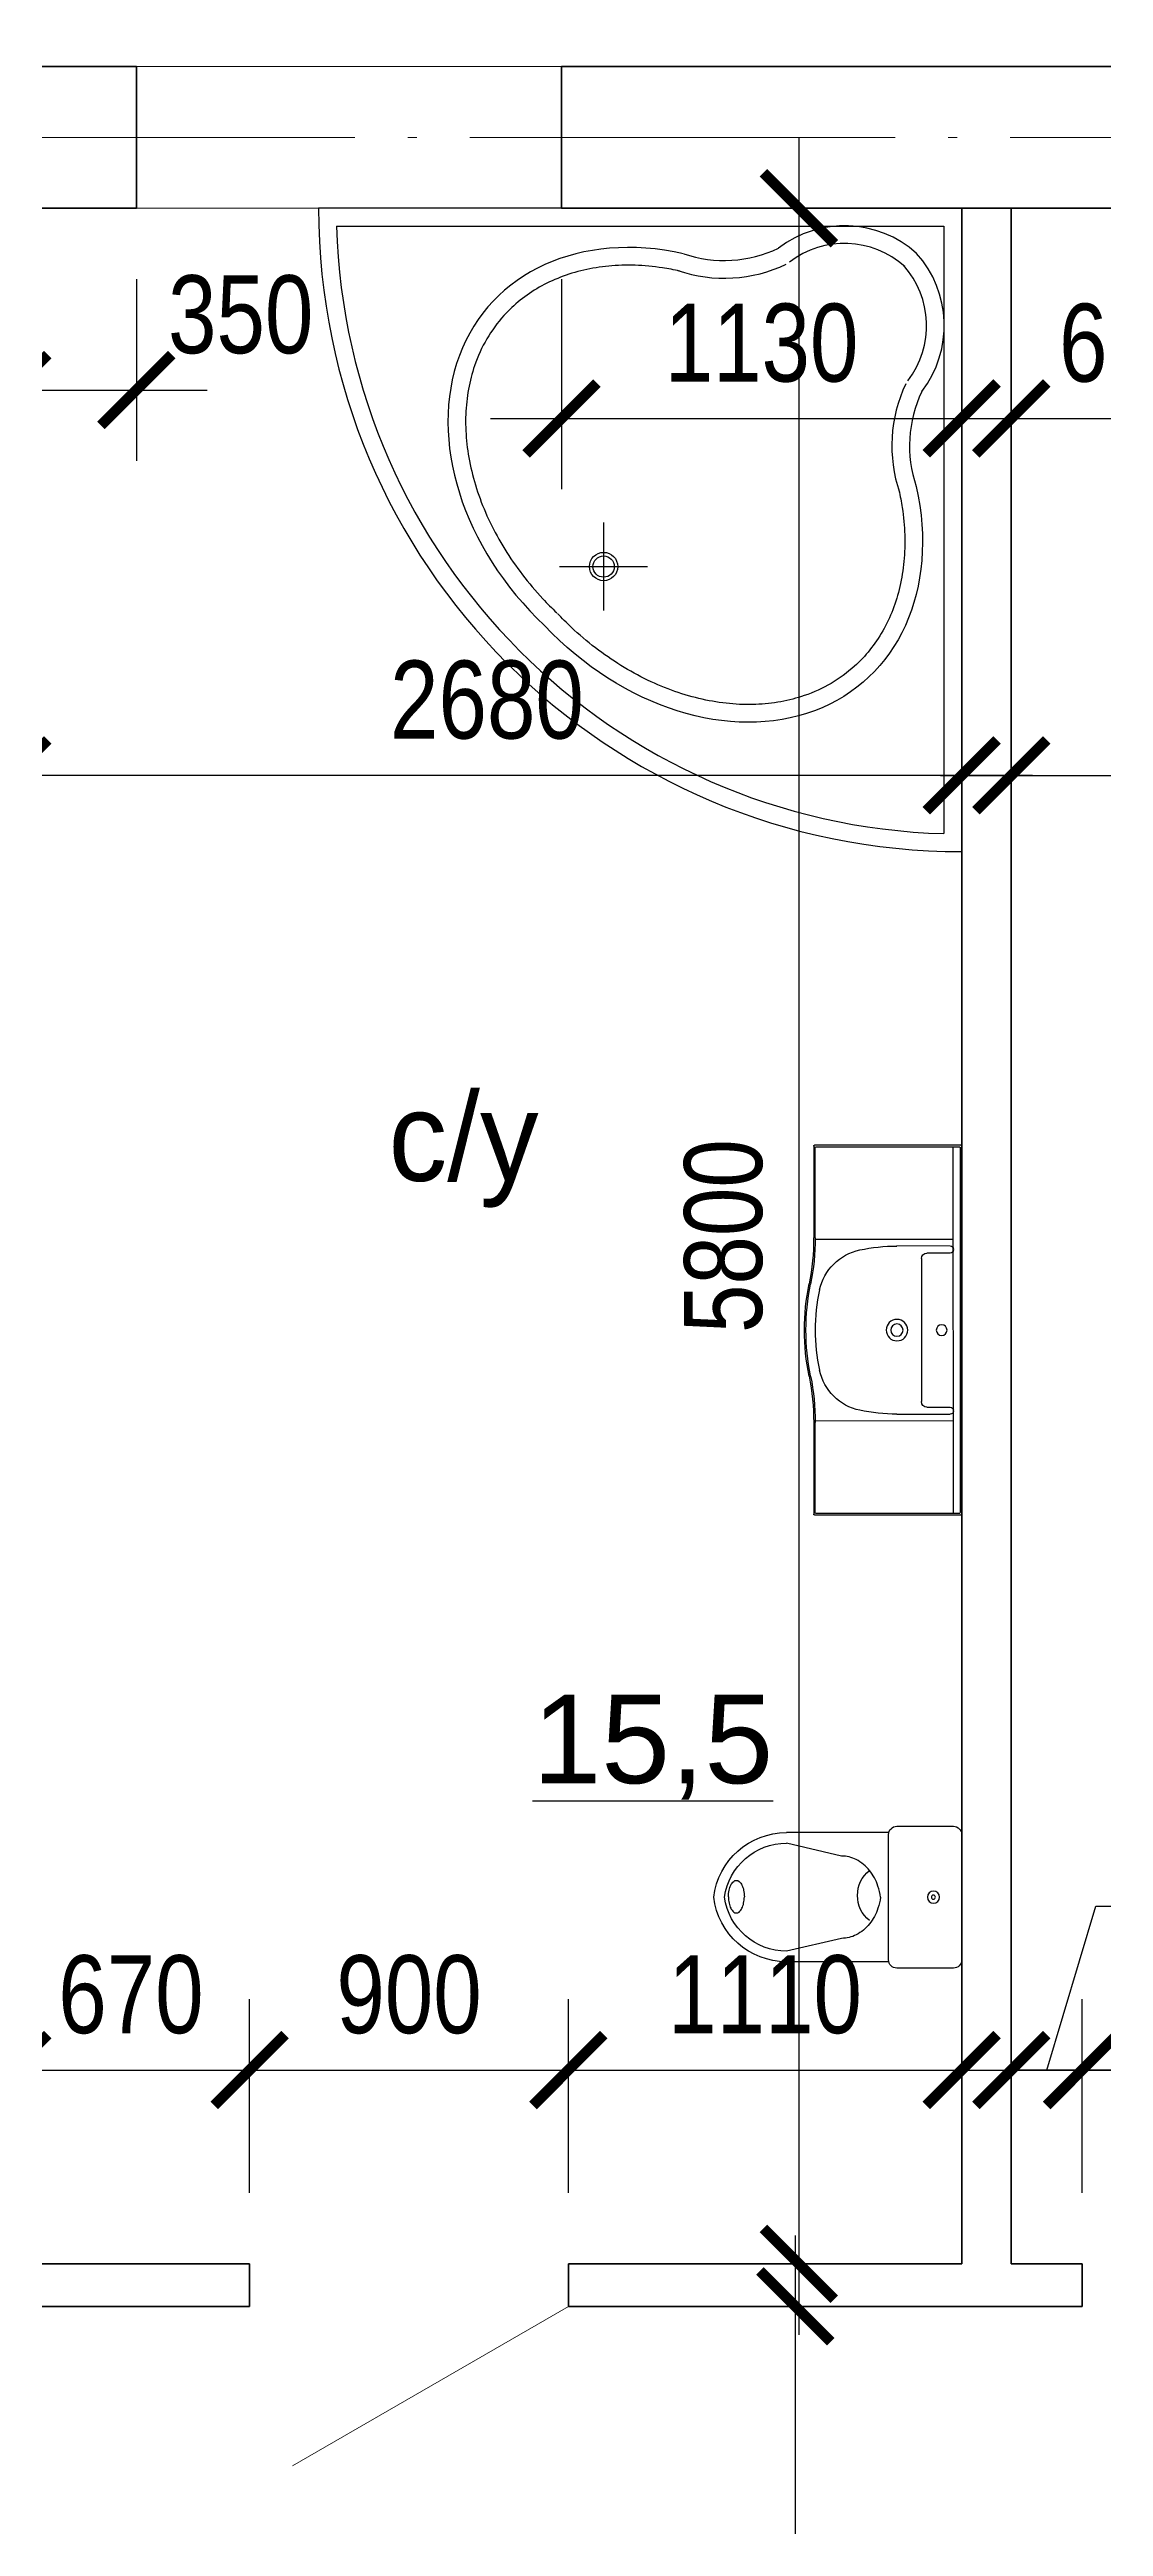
# Model space of a CAD drawing. Extents: x 4838367 to 4880367, y 1370221 to 1442915.
# Drawn here: x 4860760 to 4863736, y 1386312 to 1393301 of the extents above; entities that cross this region are included whole.
import ezdxf

# ---------------------------------------------------------------- set-up
doc = ezdxf.new("R2010")
doc.units = 0
doc.header["$MEASUREMENT"] = 0
doc.linetypes.add('ACAD_ISO04W100', pattern=[30.5, 24, -3, 0.5, -3])
doc.layers.get('0').update_dxf_attribs({"linetype": 'CONTINUOUS'})
doc.layers.get('DEFPOINTS').update_dxf_attribs({"linetype": 'CONTINUOUS'})
for name, color, linetype in [('RAZMER', 5, 'CONTINUOUS'), ('SANTEH', 30, 'CONTINUOUS'), ('АР2-0_121-03_ТЕКСТ', 121, 'CONTINUOUS'), ('ОСИ', 30, 'ACAD_ISO04W100'), ('площ', 1, 'CONTINUOUS')]:
    doc.layers.add(name, color=color, linetype=linetype)
for name, color, linetype, lineweight in [('двери', 180, 'CONTINUOUS', 18), ('наименование помещений', 151, 'CONTINUOUS', 9), ('окна', 120, 'CONTINUOUS', 15), ('перегородки', 43, 'CONTINUOUS', 40), ('размеры внутрен', 133, 'CONTINUOUS', 25), ('стены', 7, 'CONTINUOUS', 60), ('текст13', 131, 'CONTINUOUS', 13)]:
    doc.layers.add(name, color=color, linetype=linetype, lineweight=lineweight)
doc.styles.add('AR-125', font='arial.ttf', dxfattribs={"height": 125})
doc.styles.add('AR220M100', font='arial.ttf', dxfattribs={"width": 0.8, "height": 220})
doc.styles.add('N200', font='times.ttf', dxfattribs={"height": 200})
doc.dimstyles.new('100', dxfattribs={"dimtxt": 1, "dimasz": 200, "dimexe": 200, "dimexo": 200, "dimgap": 100, "dimtad": 1, "dimdec": 0, "dimrnd": 1, "dimzin": 13, "dimdsep": 46, "dimtxsty": 'AR220M100', "dimblk1": 'ARCHTICK', "dimblk2": 'ARCHTICK', "dimsah": 1, "dimcen": 100, "dimdle": 200, "dimclrd": 256, "dimclre": 256, "dimclrt": 256, "dimadec": 0, "dimazin": 0, "dimtfac": 1, "dimtdec": 0, "dimtofl": 0, "dimtmove": 1, "dimatfit": 3, "dimldrblk": 'ARCHTICK', "dimfxl": 200, "dimtolj": 1, "dimtzin": 13, "dimlwd": -1, "dimlwe": -1, "dimarcsym": 0})

# ---------------------------------------------------------------- blocks, each defined once
blk = doc.blocks.new('_ARCHTICK')
at = {"color": 0, "linetype": 'ByBlock', "const_width": 0.15}
blk.add_lwpolyline([(-0.5, -0.5), (0.5, 0.5)], dxfattribs=at)
blk = doc.blocks.new('*D97')
at = {"layer": 'DEFPOINTS', "color": 0, "transparency": 16777216}
for p in [(4861005.4, 1393987.1), (4861005.4, 1393252.9), (4862205.4, 1393252.9)]:
    blk.add_point(p, dxfattribs=at)
at = {"layer": 'текст13', "transparency": 16777216}
for p, q in [((4861005.4, 1393452.9), (4861005.4, 1394187.1)), ((4862205.4, 1393452.9), (4862205.4, 1394187.1)), ((4862405.4, 1393987.1), (4860805.4, 1393987.1))]:
    blk.add_line(p, q, dxfattribs=at)
at = {"layer": 'текст13', "transparency": 16777216, "xscale": 200, "yscale": 200, "zscale": 200, "rotation": 180}
blk.add_blockref('_ARCHTICK', (4861005.4, 1393987.1), dxfattribs=at)
at = {"layer": 'текст13', "transparency": 16777216, "xscale": 200, "yscale": 200, "zscale": 200}
blk.add_blockref('_ARCHTICK', (4862205.4, 1393987.1), dxfattribs=at)
at = {"layer": 'текст13', "transparency": 16777216, "insert": (4861605.4, 1394199.5), "char_height": 220, "attachment_point": 5, "style": 'AR220M100'}
blk.add_mtext('\\A1;1200', dxfattribs=at)
blk = doc.blocks.new('*D102')
at = {"layer": 'DEFPOINTS', "color": 0, "transparency": 16777216}
for p in [(4863475.2, 1391252.9), (4866395.2, 1391252.9), (4866395.2, 1391053.2)]:
    blk.add_point(p, dxfattribs=at)
at = {"layer": 'АР2-0_121-03_ТЕКСТ', "transparency": 16777216}
for p, q in [((4863475.2, 1391452.9), (4863475.2, 1391452.9)), ((4866395.2, 1391253.2), (4866395.2, 1391452.9)), ((4863275.2, 1391252.9), (4866595.2, 1391252.9))]:
    blk.add_line(p, q, dxfattribs=at)
at = {"layer": 'АР2-0_121-03_ТЕКСТ', "transparency": 16777216, "xscale": 200, "yscale": 200, "zscale": 200, "rotation": 180}
blk.add_blockref('_ARCHTICK', (4863475.2, 1391252.9), dxfattribs=at)
at = {"layer": 'АР2-0_121-03_ТЕКСТ', "transparency": 16777216, "xscale": 200, "yscale": 200, "zscale": 200}
blk.add_blockref('_ARCHTICK', (4866395.2, 1391252.9), dxfattribs=at)
at = {"layer": 'АР2-0_121-03_ТЕКСТ', "transparency": 16777216, "insert": (4864935.2, 1391465.2), "char_height": 220, "attachment_point": 5, "style": 'AR220M100'}
blk.add_mtext('\\A1;2920', dxfattribs=at)
blk = doc.blocks.new('*D112')
at = {"layer": 'DEFPOINTS', "color": 0, "transparency": 16777216}
for p in [(4860655.2, 1391252.9), (4860655.2, 1391252.9), (4863335.2, 1391252.9)]:
    blk.add_point(p, dxfattribs=at)
at = {"layer": 'АР2-0_121-03_ТЕКСТ', "transparency": 16777216}
for p, q in [((4863335.2, 1391452.9), (4863335.2, 1391452.9)), ((4863535.2, 1391252.9), (4860455.2, 1391252.9)), ((4860655.2, 1391052.9), (4860655.2, 1391052.9))]:
    blk.add_line(p, q, dxfattribs=at)
at = {"layer": 'АР2-0_121-03_ТЕКСТ', "transparency": 16777216, "xscale": 200, "yscale": 200, "zscale": 200, "rotation": 180}
blk.add_blockref('_ARCHTICK', (4860655.2, 1391252.9), dxfattribs=at)
at = {"layer": 'АР2-0_121-03_ТЕКСТ', "transparency": 16777216, "xscale": 200, "yscale": 200, "zscale": 200}
blk.add_blockref('_ARCHTICK', (4863335.2, 1391252.9), dxfattribs=at)
at = {"layer": 'АР2-0_121-03_ТЕКСТ', "transparency": 16777216, "insert": (4861995.2, 1391465.2), "char_height": 220, "attachment_point": 5, "style": 'AR220M100'}
blk.add_mtext('\\A1;2680', dxfattribs=at)
blk = doc.blocks.new('*D113')
at = {"layer": 'DEFPOINTS', "color": 0, "transparency": 16777216}
for p in [(4861325.2, 1387599.8), (4860655.2, 1387052.9), (4861325.2, 1387052.9)]:
    blk.add_point(p, dxfattribs=at)
at = {"layer": 'АР2-0_121-03_ТЕКСТ', "transparency": 16777216}
for p, q in [((4860655.2, 1387252.9), (4860655.2, 1387799.8)), ((4861325.2, 1387252.9), (4861325.2, 1387799.8)), ((4860455.2, 1387599.8), (4861525.2, 1387599.8))]:
    blk.add_line(p, q, dxfattribs=at)
at = {"layer": 'АР2-0_121-03_ТЕКСТ', "transparency": 16777216, "xscale": 200, "yscale": 200, "zscale": 200, "rotation": 180}
blk.add_blockref('_ARCHTICK', (4860655.2, 1387599.8), dxfattribs=at)
at = {"layer": 'АР2-0_121-03_ТЕКСТ', "transparency": 16777216, "xscale": 200, "yscale": 200, "zscale": 200}
blk.add_blockref('_ARCHTICK', (4861325.2, 1387599.8), dxfattribs=at)
at = {"layer": 'АР2-0_121-03_ТЕКСТ', "transparency": 16777216, "insert": (4860990.2, 1387812.2), "char_height": 220, "attachment_point": 5, "style": 'AR220M100'}
blk.add_mtext('\\A1;670', dxfattribs=at)
blk = doc.blocks.new('*D114')
at = {"layer": 'DEFPOINTS', "color": 0, "transparency": 16777216}
for p in [(4862225.2, 1387599.8), (4861325.2, 1387052.9), (4862225.2, 1387052.9)]:
    blk.add_point(p, dxfattribs=at)
at = {"layer": 'АР2-0_121-03_ТЕКСТ', "transparency": 16777216}
for p, q in [((4861325.2, 1387252.9), (4861325.2, 1387799.8)), ((4862225.2, 1387252.9), (4862225.2, 1387799.8)), ((4861125.2, 1387599.8), (4862425.2, 1387599.8))]:
    blk.add_line(p, q, dxfattribs=at)
at = {"layer": 'АР2-0_121-03_ТЕКСТ', "transparency": 16777216, "xscale": 200, "yscale": 200, "zscale": 200, "rotation": 180}
blk.add_blockref('_ARCHTICK', (4861325.2, 1387599.8), dxfattribs=at)
at = {"layer": 'АР2-0_121-03_ТЕКСТ', "transparency": 16777216, "xscale": 200, "yscale": 200, "zscale": 200}
blk.add_blockref('_ARCHTICK', (4862225.2, 1387599.8), dxfattribs=at)
at = {"layer": 'АР2-0_121-03_ТЕКСТ', "transparency": 16777216, "insert": (4861775.2, 1387812.2), "char_height": 220, "attachment_point": 5, "style": 'AR220M100'}
blk.add_mtext('\\A1;900', dxfattribs=at)
blk = doc.blocks.new('*D115')
at = {"layer": 'DEFPOINTS', "color": 0, "transparency": 16777216}
for p in [(4863675.2, 1387599.8), (4863675.2, 1387052.9), (4864575.2, 1387052.9)]:
    blk.add_point(p, dxfattribs=at)
at = {"layer": 'АР2-0_121-03_ТЕКСТ', "transparency": 16777216}
for p, q in [((4863675.2, 1387252.9), (4863675.2, 1387799.8)), ((4864575.2, 1387252.9), (4864575.2, 1387799.8)), ((4864775.2, 1387599.8), (4863475.2, 1387599.8))]:
    blk.add_line(p, q, dxfattribs=at)
at = {"layer": 'АР2-0_121-03_ТЕКСТ', "transparency": 16777216, "xscale": 200, "yscale": 200, "zscale": 200, "rotation": 180}
blk.add_blockref('_ARCHTICK', (4863675.2, 1387599.8), dxfattribs=at)
at = {"layer": 'АР2-0_121-03_ТЕКСТ', "transparency": 16777216, "xscale": 200, "yscale": 200, "zscale": 200}
blk.add_blockref('_ARCHTICK', (4864575.2, 1387599.8), dxfattribs=at)
at = {"layer": 'АР2-0_121-03_ТЕКСТ', "transparency": 16777216, "insert": (4864125.2, 1387812.2), "char_height": 220, "attachment_point": 5, "style": 'AR220M100'}
blk.add_mtext('\\A1;900', dxfattribs=at)
blk = doc.blocks.new('*D133')
at = {"layer": 'DEFPOINTS', "color": 0, "transparency": 16777216}
for p in [(4863415.2, 1392852.9), (4862875.6, 1387052.9), (4863415.2, 1387052.9)]:
    blk.add_point(p, dxfattribs=at)
at = {"layer": 'размеры внутрен', "transparency": 16777216}
for p, q in [((4862875.6, 1393052.9), (4862875.6, 1386852.9)), ((4863215.2, 1392852.9), (4862675.6, 1392852.9)), ((4863215.2, 1387052.9), (4862675.6, 1387052.9))]:
    blk.add_line(p, q, dxfattribs=at)
at = {"layer": 'размеры внутрен', "transparency": 16777216, "xscale": 200, "yscale": 200, "zscale": 200}
for p, rotation in [((4862875.6, 1392852.9), 90), ((4862875.6, 1387052.9), 270)]:
    blk.add_blockref('_ARCHTICK', p, dxfattribs=dict(at, rotation=rotation))
at = {"layer": 'размеры внутрен', "transparency": 16777216, "insert": (4862663.3, 1389952.9), "char_height": 220, "attachment_point": 5, "rotation": 90, "style": 'AR220M100'}
blk.add_mtext('\\A1;5800', dxfattribs=at)
blk = doc.blocks.new('*D134')
at = {"layer": 'DEFPOINTS', "color": 0, "transparency": 16777216}
for p in [(4862875.6, 1386932.9), (4862865.6, 1384272.9), (4862885.5, 1384272.9)]:
    blk.add_point(p, dxfattribs=at)
at = {"layer": 'размеры внутрен', "transparency": 16777216}
for p, q in [((4862865.6, 1387132.9), (4862865.6, 1384072.9)), ((4862675.6, 1386932.9), (4862665.6, 1386932.9)), ((4862685.5, 1384272.9), (4862665.6, 1384272.9))]:
    blk.add_line(p, q, dxfattribs=at)
at = {"layer": 'размеры внутрен', "transparency": 16777216, "xscale": 200, "yscale": 200, "zscale": 200}
for p, rotation in [((4862865.6, 1386932.9), 90), ((4862865.6, 1384272.9), 270)]:
    blk.add_blockref('_ARCHTICK', p, dxfattribs=dict(at, rotation=rotation))
at = {"layer": 'размеры внутрен', "transparency": 16777216, "insert": (4862653.3, 1385602.9), "char_height": 220, "attachment_point": 5, "rotation": 90, "style": 'AR220M100'}
blk.add_mtext('\\A1;2660', dxfattribs=at)
blk = doc.blocks.new('s11')
at = {"layer": 'SANTEH'}
for p, q in [((0, 1815.2), (0, 0)), ((50, 50), (50, 1764.5)), ((1010.8, 886.6), (1010.8, 1135)), ((1135, 1010.8), (886.6, 1010.8)), ((0, 0), (1815.2, 0)), ((1764.5, 50), (50, 50))]:
    blk.add_line(p, q, dxfattribs=at)
for radius in [40, 30]:
    blk.add_circle((1010.8, 1010.8), radius, dxfattribs=at)
for centre, radius, start, end in [((0, 0), 1815.2, 0, 90), ((0, 0), 1765.2, 1.62313, 88.37687), ((-208.2, 670.1), 355.4, 334.44805, 18.81974), ((-208.2, 670.1), 405.4, 334.44805, 18.81974), ((354.2, 330.8), 305, 142.41093, 221.89009), ((354.2, 330.8), 255, 142.41093, 221.89009), ((330.8, 354.2), 255, 228.10991, 307.58907), ((670.1, -208.2), 405.4, 71.18026, 115.55195), ((670.1, -208.2), 355.4, 71.18026, 115.55195), ((330.8, 354.2), 305, 228.10991, 307.58907)]:
    blk.add_arc(centre, radius, start, end, dxfattribs=at)
at = {"layer": 'SANTEH', "extrusion": (0, 0, -1)}
blk.add_ellipse((768.5, 768.4), major_axis=(-492.7, 566.7), ratio=0.769533, start_param=5.326091, end_param=7.800172, dxfattribs=at)
at = {"layer": 'SANTEH'}
blk.add_ellipse((768.4, 768.5), major_axis=(566.7, -492.7), ratio=0.769533, start_param=5.326091, end_param=7.800172, dxfattribs=at)
for points in [[(177, 795.7), (173.4, 812), (170.4, 828.3), (164, 870.5), (161.6, 896.4), (160, 947.1), (160.8, 972), (165.3, 1020.5), (169.1, 1044.1), (179.6, 1089.7), (186.4, 1111.6), (202.6, 1153.6), (212.1, 1173.6), (233.7, 1211.5), (245.9, 1229.3), (272.5, 1262.6), (287.1, 1278), (322.9, 1310.4), (344.9, 1326.6), (392.2, 1354.3), (417.6, 1365.9), (465.6, 1382.4), (487.8, 1388.1), (533.6, 1396.4), (557.3, 1399), (605.7, 1400.8), (630.5, 1400), (680.9, 1395.2), (706.4, 1391.1), (757.8, 1379.6), (783.7, 1372.1), (835.3, 1354), (861, 1343.4), (911.9, 1318.9), (937.1, 1305.1), (986.3, 1274.7), (1010.5, 1258), (1057.3, 1222.1), (1080, 1202.8), (1115.3, 1169.7), (1128.4, 1156.6), (1141.1, 1143.1)], [(795.7, 177), (812, 173.4), (828.3, 170.4), (870.5, 164), (896.4, 161.6), (947.1, 160), (972, 160.8), (1020.5, 165.3), (1044.1, 169.1), (1089.7, 179.6), (1111.6, 186.4), (1153.6, 202.6), (1173.6, 212.1), (1211.5, 233.7), (1229.3, 245.9), (1262.6, 272.5), (1278, 287.1), (1310.4, 322.9), (1326.6, 344.9), (1354.3, 392.2), (1365.9, 417.6), (1382.4, 465.6), (1388.1, 487.8), (1396.4, 533.6), (1399, 557.3), (1400.8, 605.7), (1400, 630.5), (1395.2, 680.9), (1391.1, 706.4), (1379.6, 757.8), (1372.1, 783.7), (1354, 835.3), (1343.4, 861), (1318.9, 911.9), (1305.1, 937.1), (1274.7, 986.3), (1258, 1010.5), (1222.1, 1057.3), (1202.8, 1080), (1169.7, 1115.3), (1156.6, 1128.4), (1143.1, 1141.1)]]:
    blk.add_open_spline(points, degree=3, knots=[5.326091, 5.326091, 5.326091, 5.326091, 5.402849, 5.402849, 5.52643, 5.52643, 5.65001, 5.65001, 5.773591, 5.773591, 5.897171, 5.897171, 6.020751, 6.020751, 6.144332, 6.144332, 6.267912, 6.267912, 6.426853, 6.426853, 6.585794, 6.585794, 6.712039, 6.712039, 6.838284, 6.838284, 6.964528, 6.964528, 7.090773, 7.090773, 7.217017, 7.217017, 7.343262, 7.343262, 7.469506, 7.469506, 7.595751, 7.595751, 7.721996, 7.721996, 7.800172, 7.800172, 7.800172, 7.800172], dxfattribs=at)
blk = doc.blocks.new('s_02')
at = {"layer": 'SANTEH'}
for p, q in [((0, 0), (-519.4, -1.7)), ((0, 0), (-519.4, -1.7)), ((-520.5, -2.8), (-519.8, -209.5)), ((-520.5, -2.8), (-519.8, -209.5)), ((-517.6, -207.3), (-518.3, -5)), ((-1, -11.7), (-518.3, -13.5)), ((-517.2, -3.9), (-2.2, -2.2)), ((-387.2, -207.9), (-387.9, -13)), ((-378.3, -17.4), (-378.1, -92.6)), ((-368.3, -17.3), (-368.2, -50.3)), ((-150.9, -49.6), (-151, -16.6)), ((-140.7, -91.8), (-141, -16.6)), ((-131.4, -12.2), (-130.8, -207.1)), ((-1.1, -3.3), (-0.4, -205.6)), ((1.8, -207.7), (1.1, -1.1)), ((1.8, -207.7), (1.1, -1.1)), ((-360.4, -58.1), (-158.7, -57.4)), ((-389.4, -207.9), (-516.6, -208.4)), ((-1.5, -206.6), (-128.6, -207.1)), ((-128.6, -209.2), (0.7, -208.8)), ((-128.6, -209.2), (0.7, -208.8)), ((-518.7, -210.5), (-389.4, -210.1)), ((-518.7, -210.5), (-389.4, -210.1))]:
    blk.add_line(p, q, dxfattribs=at)
at = {"layer": 'SANTEH', "extrusion": (0, 0, -1)}
for centre, major_axis, ratio, start_param, end_param in [((0, -1.1), (-0.38, 1.02), 0.991976, 0.357514, 1.923061), ((0, -1.1), (-0.38, 1.02), 0.991976, 0.357514, 1.923061), ((-519.4, -2.8), (0, -1.09), 0.99914, 1.570796, 3.141593), ((-519.4, -2.8), (0, -1.09), 0.99914, 1.570796, 3.141593), ((-517.2, -5), (0, -1.09), 0.99914, 1.570796, 3.141593), ((-374, -17.3), (0.01, -4.35), 0.99914, 1.570796, 3.141593), ((-372.7, -17.3), (0.01, -4.35), 0.99914, 3.141593, 4.712389), ((-259.6, -29.1), (0.03, -7.61), 0.99914, 1.570796326742688, 7.853981633922275), ((-146.6, -16.6), (0.01, -4.35), 0.99914, 1.570796, 3.141593), ((-145.3, -16.6), (0.01, -4.35), 0.99914, 3.141593, 4.712389), ((-2.2, -3.3), (0, -1.09), 0.99914, 3.141593, 4.712389), ((-360.4, -50.3), (0.03, -7.83), 0.99914, 0, 1.570796), ((-158.7, -49.6), (0.03, -7.83), 0.99914, -1.570796, 0), ((-128, -91.8), (0.8, -250.2), 0.99914, 1.359365, 1.570796), ((-259.4, -92.2), (0.1, -15.2), 0.99914, 1.570796326791235, 7.853981633970821), ((-259.4, -92.2), (0.03, -8.7), 0.99914, 1.570796326873691, 7.853981634053277), ((-390.8, -92.7), (0.8, -250.2), 0.99914, -1.570796, -1.359365), ((-300.4, -129.4), (0.2, -73.7), 0.99914, 0.211723, 1.359365), ((-218.1, -129.1), (0.2, -73.7), 0.99914, -1.359365, -0.211723), ((-518.7, -209.5), (0, -1.09), 0.99914, 0, 1.570796), ((-518.7, -209.5), (0, -1.09), 0.99914, 0, 1.570796), ((-516.6, -207.3), (0, -1.09), 0.99914, 0, 1.570796), ((-388.3, -539.7), (1.1, -331.7), 0.99914, 3.141593, 3.34093), ((-259.9, 62.3), (0.9, -269.6), 0.99914, -0.211723, 0.211723), ((-127.5, -538.8), (1.1, -331.7), 0.99914, 2.942255, 3.141593), ((-127.5, -538.8), (1.1, -329.5), 0.99914, 2.942255, 3.141593), ((-127.5, -538.8), (1.1, -329.5), 0.99914, 2.942255, 3.141593), ((-1.5, -205.6), (0, -1.09), 0.99914, 4.712389, 6.283185), ((0.7, -207.7), (0, -1.09), 0.99914, 4.712389, 6.283185), ((0.7, -207.7), (0, -1.09), 0.99914, 4.712389, 6.283185), ((-388.3, -539.7), (1.1, -329.5), 0.99914, 3.141593, 3.34093), ((-388.3, -539.7), (1.1, -329.5), 0.99914, 3.141593, 3.34093), ((-260.1, 106.8), (1.1, -329.5), 0.99914, -0.199337, 0.199337), ((-260.1, 106.8), (1.1, -329.5), 0.99914, -0.199337, 0.199337), ((-260.1, 106.8), (1.1, -327.4), 0.99914, -0.199337, 0.199337)]:
    blk.add_ellipse(centre, major_axis=major_axis, ratio=ratio, start_param=start_param, end_param=end_param, dxfattribs=at)
blk = doc.blocks.new('A$C051A4A38')
at = {"layer": 'SANTEH'}
for p, q in [((17.8, 493.5), (17.8, 205.3)), ((382.2, 493.5), (382.2, 205.3)), ((83.8, 360.6), (47.8, 205.3)), ((316.2, 360.6), (352.2, 205.3))]:
    blk.add_line(p, q, dxfattribs=at)
blk.add_lwpolyline([(377, 699.7), (23, 699.7, 0.414214), (0, 676.7), (0, 516.5, 0.414214), (23, 493.5), (377, 493.5, 0.414214), (400, 516.5), (400, 676.7, 0.414214)], format="xyb", close=True, dxfattribs=at)
for points in [[(200, 470.6, 0.046371), (168.6, 463.3, 0.088923), (124.7, 439.5, 0.104957), (93.9, 401.9, 0.120011), (83.8, 360.6, 0.120011)], [(200, 470.6, -0.046371), (231.4, 463.3, -0.088923), (275.3, 439.5, -0.104957), (306.1, 401.9, -0.120011), (316.2, 360.6, -0.120011)], [(201.4, 41.2, -0.049911), (182.8, 43.1, -0.063732), (168.9, 47.8, -0.103622), (158.2, 56.1, -0.177768), (155.4, 63.7, -0.177768), (158.2, 71.3, -0.103622), (168.9, 79.6, -0.063732), (182.8, 84.3, -0.049911), (201.4, 86.2, -0.049911)], [(201.4, 41.2, 0.049911), (220, 43.1, 0.063732), (233.9, 47.8, 0.103622), (244.6, 56.1, 0.177768), (247.4, 63.7, 0.177768), (244.6, 71.3, 0.103622), (233.9, 79.6, 0.063732), (220, 84.3, 0.049911), (201.4, 86.2, 0.049911)]]:
    blk.add_lwpolyline(points, format="xyb", dxfattribs=at)
for radius in [17.2, 5.75]:
    blk.add_circle((200, 620), radius, dxfattribs=at)
for centre, radius, start, end in [((203.5, 493.5), 87.7, 218.01019, 270.90409), ((206.2, 493.5), 87.7, 269.09591, 321.98981), ((224.6, 205.3), 206.8, 180, 263.16375), ((224.6, 205.3), 176.8, 180, 261.99664), ((175.4, 205.3), 176.8, 278.00336, 0), ((175.4, 205.3), 206.8, 276.83625, 0)]:
    blk.add_arc(centre, radius, start, end, dxfattribs=at)
blk = doc.blocks.new('*D184')
at = {"layer": 'DEFPOINTS', "color": 0, "transparency": 16777216}
for p in [(4860655.2, 1392852.9), (4861005.4, 1392852.9), (4861005.4, 1392340)]:
    blk.add_point(p, dxfattribs=at)
at = {"layer": 'АР2-0_121-03_ТЕКСТ', "transparency": 16777216}
for p, q in [((4860655.2, 1392652.9), (4860655.2, 1392140)), ((4861005.4, 1392652.9), (4861005.4, 1392140)), ((4860455.2, 1392340), (4861205.4, 1392340))]:
    blk.add_line(p, q, dxfattribs=at)
at = {"layer": 'АР2-0_121-03_ТЕКСТ', "transparency": 16777216, "xscale": 200, "yscale": 200, "zscale": 200, "rotation": 180}
blk.add_blockref('_ARCHTICK', (4860655.2, 1392340), dxfattribs=at)
at = {"layer": 'АР2-0_121-03_ТЕКСТ', "transparency": 16777216, "xscale": 200, "yscale": 200, "zscale": 200}
blk.add_blockref('_ARCHTICK', (4861005.4, 1392340), dxfattribs=at)
at = {"layer": 'АР2-0_121-03_ТЕКСТ', "transparency": 16777216, "insert": (4861300, 1392552.4), "char_height": 220, "attachment_point": 5, "style": 'AR220M100'}
blk.add_mtext('\\A1;350', dxfattribs=at)
blk = doc.blocks.new('*D185')
at = {"layer": 'DEFPOINTS', "color": 0, "transparency": 16777216}
for p in [(4862205.4, 1392852.9), (4863335.2, 1392852.9), (4863335.2, 1392260)]:
    blk.add_point(p, dxfattribs=at)
at = {"layer": 'АР2-0_121-03_ТЕКСТ', "transparency": 16777216}
for p, q in [((4862205.4, 1392652.9), (4862205.4, 1392060)), ((4863335.2, 1392652.9), (4863335.2, 1392060)), ((4862005.4, 1392260), (4863535.2, 1392260))]:
    blk.add_line(p, q, dxfattribs=at)
at = {"layer": 'АР2-0_121-03_ТЕКСТ', "transparency": 16777216, "xscale": 200, "yscale": 200, "zscale": 200, "rotation": 180}
blk.add_blockref('_ARCHTICK', (4862205.4, 1392260), dxfattribs=at)
at = {"layer": 'АР2-0_121-03_ТЕКСТ', "transparency": 16777216, "xscale": 200, "yscale": 200, "zscale": 200}
blk.add_blockref('_ARCHTICK', (4863335.2, 1392260), dxfattribs=at)
at = {"layer": 'АР2-0_121-03_ТЕКСТ', "transparency": 16777216, "insert": (4862770.3, 1392472.4), "char_height": 220, "attachment_point": 5, "style": 'AR220M100'}
blk.add_mtext('\\A1;1130', dxfattribs=at)
blk = doc.blocks.new('*D187')
at = {"layer": 'DEFPOINTS', "color": 0, "transparency": 16777216}
for p in [(4863335.2, 1387599.8), (4862225.2, 1387052.9), (4863335.2, 1387052.9)]:
    blk.add_point(p, dxfattribs=at)
at = {"layer": 'АР2-0_121-03_ТЕКСТ', "transparency": 16777216}
for p, q in [((4862225.2, 1387252.9), (4862225.2, 1387799.8)), ((4863335.2, 1387252.9), (4863335.2, 1387799.8)), ((4862025.2, 1387599.8), (4863535.2, 1387599.8))]:
    blk.add_line(p, q, dxfattribs=at)
at = {"layer": 'АР2-0_121-03_ТЕКСТ', "transparency": 16777216, "xscale": 200, "yscale": 200, "zscale": 200, "rotation": 180}
blk.add_blockref('_ARCHTICK', (4862225.2, 1387599.8), dxfattribs=at)
at = {"layer": 'АР2-0_121-03_ТЕКСТ', "transparency": 16777216, "xscale": 200, "yscale": 200, "zscale": 200}
blk.add_blockref('_ARCHTICK', (4863335.2, 1387599.8), dxfattribs=at)
at = {"layer": 'АР2-0_121-03_ТЕКСТ', "transparency": 16777216, "insert": (4862780.2, 1387812.2), "char_height": 220, "attachment_point": 5, "style": 'AR220M100'}
blk.add_mtext('\\A1;1110', dxfattribs=at)
blk = doc.blocks.new('*D188')
at = {"layer": 'DEFPOINTS', "color": 0, "transparency": 16777216}
for p in [(4863675.2, 1387599.8), (4863475.2, 1387052.9), (4863675.2, 1387052.9)]:
    blk.add_point(p, dxfattribs=at)
at = {"layer": 'АР2-0_121-03_ТЕКСТ', "transparency": 16777216}
for p, q in [((4863575.2, 1387599.8), (4863713.9, 1388062.2)), ((4863713.9, 1388062.2), (4864305.2, 1388062.2)), ((4863475.2, 1387252.9), (4863475.2, 1387799.8)), ((4863675.2, 1387252.9), (4863675.2, 1387799.8)), ((4863275.2, 1387599.8), (4863875.2, 1387599.8))]:
    blk.add_line(p, q, dxfattribs=at)
at = {"layer": 'АР2-0_121-03_ТЕКСТ', "transparency": 16777216, "xscale": 200, "yscale": 200, "zscale": 200, "rotation": 180}
blk.add_blockref('_ARCHTICK', (4863475.2, 1387599.8), dxfattribs=at)
at = {"layer": 'АР2-0_121-03_ТЕКСТ', "transparency": 16777216, "xscale": 200, "yscale": 200, "zscale": 200}
blk.add_blockref('_ARCHTICK', (4863675.2, 1387599.8), dxfattribs=at)
at = {"layer": 'АР2-0_121-03_ТЕКСТ', "transparency": 16777216, "insert": (4864009.6, 1388274.5), "char_height": 220, "attachment_point": 5, "style": 'AR220M100'}
blk.add_mtext('\\A1;200', dxfattribs=at)
blk = doc.blocks.new('*D189')
at = {"layer": 'DEFPOINTS', "color": 0, "transparency": 16777216}
for p in [(4863475.2, 1392852.9), (4864155.2, 1392852.9), (4864155.2, 1392260)]:
    blk.add_point(p, dxfattribs=at)
at = {"layer": 'АР2-0_121-03_ТЕКСТ', "transparency": 16777216}
for p, q in [((4863475.2, 1392652.9), (4863475.2, 1392060)), ((4864155.2, 1392652.9), (4864155.2, 1392060)), ((4863275.2, 1392260), (4864355.2, 1392260))]:
    blk.add_line(p, q, dxfattribs=at)
at = {"layer": 'АР2-0_121-03_ТЕКСТ', "transparency": 16777216, "xscale": 200, "yscale": 200, "zscale": 200, "rotation": 180}
blk.add_blockref('_ARCHTICK', (4863475.2, 1392260), dxfattribs=at)
at = {"layer": 'АР2-0_121-03_ТЕКСТ', "transparency": 16777216, "xscale": 200, "yscale": 200, "zscale": 200}
blk.add_blockref('_ARCHTICK', (4864155.2, 1392260), dxfattribs=at)
at = {"layer": 'АР2-0_121-03_ТЕКСТ', "transparency": 16777216, "insert": (4863815.2, 1392472.3), "char_height": 220, "attachment_point": 5, "style": 'AR220M100'}
blk.add_mtext('\\A1;680', dxfattribs=at)

msp = doc.modelspace()

# ---------------------------------------------------------------- linework, layer by layer
at = {"layer": 'двери'}
msp.add_line((4862225.2, 1386932.9), (4861445.8, 1386482.9), dxfattribs=at)
at = {"layer": 'окна'}
for p, q in [((4861005.4, 1393252.9), (4862205.4, 1393252.9)), ((4861005.4, 1392852.9), (4862205.4, 1392852.9))]:
    msp.add_line(p, q, dxfattribs=at)
at = {"layer": 'ОСИ', "linetype": 'ACAD_ISO04W100', "lineweight": 9, "ltscale": 50}
msp.add_line((4875347.1, 1393052.9), (4842951.9, 1393052.9), dxfattribs=at)
at = {"layer": 'перегородки'}
for p, q in [((4863335.2, 1392852.9), (4863335.2, 1387052.9)), ((4863335.2, 1392852.9), (4863335.2, 1387052.9)), ((4863475.2, 1387052.9), (4863475.2, 1392852.9)), ((4860655.2, 1387052.9), (4861325.2, 1387052.9)), ((4861325.2, 1387052.9), (4861325.2, 1386932.9)), ((4862225.2, 1387052.9), (4863335.2, 1387052.9)), ((4862225.2, 1387052.9), (4862225.2, 1386932.9)), ((4863475.2, 1387052.9), (4863675.2, 1387052.9)), ((4863675.2, 1387052.9), (4863675.2, 1386932.9)), ((4860515.2, 1386932.9), (4861325.2, 1386932.9)), ((4862225.2, 1386932.9), (4863675.2, 1386932.9))]:
    msp.add_line(p, q, dxfattribs=at)
at = {"layer": 'стены'}
for p, q in [((4861005.4, 1393252.9), (4859735.6, 1393252.9)), ((4861005.4, 1392852.9), (4861005.4, 1393252.9)), ((4864155.2, 1393252.9), (4862205.4, 1393252.9)), ((4862205.4, 1392852.9), (4862205.4, 1393252.9)), ((4861005.4, 1392852.9), (4859735.6, 1392852.9)), ((4864155.2, 1392852.9), (4862205.4, 1392852.9))]:
    msp.add_line(p, q, dxfattribs=at)

# ---------------------------------------------------------------- block references
at = {"layer": 'RAZMER', "rotation": 180}
msp.add_blockref('s11', (4863335.2, 1392852.9), dxfattribs=at)
at = {"layer": 'SANTEH', "xscale": 2.000000000000393, "yscale": 2.000000000000393, "zscale": 2.000000000000393, "rotation": 269.8089999999222}
msp.add_blockref('s_02', (4863335.2, 1389168.2), dxfattribs=at)
at = {"layer": 'SANTEH', "xscale": -1, "rotation": 270}
msp.add_blockref('A$C051A4A38', (4862635.5, 1387887.5), dxfattribs=at)

# ---------------------------------------------------------------- texts
at = {"layer": 'наименование помещений', "insert": (4861717.2, 1390358.6), "char_height": 250, "width": 5598.51, "attachment_point": 1, "style": 'N200'}
msp.add_mtext('{\\fArial|b0|i0|c204|p34;\\W0.95;с/у}', dxfattribs=at)
at = {"layer": 'площ', "insert": (4862123.5, 1388659), "char_height": 250, "width": 2114.217, "attachment_point": 1, "style": 'AR-125'}
msp.add_mtext('{\\L15,5}', dxfattribs=at)

# ---------------------------------------------------------------- dimensions: what is measured, and where the dimension line sits
at = {"layer": 'АР2-0_121-03_ТЕКСТ'}
dim = msp.add_linear_dim(base=(4861005.4, 1392340), p1=(4860655.2, 1392852.9), p2=(4861005.4, 1392852.9), dimstyle='100', override={"dimzin": 1}, dxfattribs=at)
dim.commit()
dim.dimension.update_dxf_attribs({"geometry": '*D184', "text_midpoint": (4861300, 1392340), "dimtype": 160})
for base, p1, p2, picture, middle in [((4863335.2, 1392260), (4862205.4, 1392852.9), (4863335.2, 1392852.9), '*D185', (4862770.3, 1392472.4)), ((4864155.2, 1392260), (4863475.2, 1392852.9), (4864155.2, 1392852.9), '*D189', (4863815.2, 1392472.3)), ((4860655.2, 1391252.9), (4863335.2, 1391252.9), (4860655.2, 1391252.9), '*D112', (4861995.2, 1391465.2)), ((4866395.2, 1391252.9), (4863475.2, 1391252.9), (4866395.2, 1391053.2), '*D102', (4864935.2, 1391465.2)), ((4863675.2, 1387599.8), (4863475.2, 1387052.9), (4863675.2, 1387052.9), '*D188', (4863813.9, 1388274.5)), ((4861325.2, 1387599.8), (4860655.2, 1387052.9), (4861325.2, 1387052.9), '*D113', (4860990.2, 1387812.2)), ((4862225.2, 1387599.8), (4861325.2, 1387052.9), (4862225.2, 1387052.9), '*D114', (4861775.2, 1387812.2)), ((4863335.2, 1387599.8), (4862225.2, 1387052.9), (4863335.2, 1387052.9), '*D187', (4862780.2, 1387812.2)), ((4863675.2, 1387599.8), (4864575.2, 1387052.9), (4863675.2, 1387052.9), '*D115', (4864125.2, 1387812.2))]:
    dim = msp.add_linear_dim(base=base, p1=p1, p2=p2, dimstyle='100', override={"dimzin": 1}, dxfattribs=at)
    dim.commit()
    dim.dimension.update_dxf_attribs({"geometry": picture, "text_midpoint": middle})
at = {"layer": 'размеры внутрен'}
for base, p1, p2, picture, middle in [((4862875.6, 1387052.9), (4863415.2, 1392852.9), (4863415.2, 1387052.9), '*D133', (4862663.3, 1389952.9)), ((4862865.6, 1384272.9), (4862875.6, 1386932.9), (4862885.5, 1384272.9), '*D134', (4862653.3, 1385602.9))]:
    dim = msp.add_linear_dim(base=base, p1=p1, p2=p2, angle=90, dimstyle='100', dxfattribs=at)
    dim.commit()
    dim.dimension.update_dxf_attribs({"geometry": picture, "text_midpoint": middle})
at = {"layer": 'текст13'}
dim = msp.add_linear_dim(base=(4861005.4, 1393987.1), p1=(4862205.4, 1393252.9), p2=(4861005.4, 1393252.9), angle=180, dimstyle='100', dxfattribs=at)
dim.commit()
dim.dimension.update_dxf_attribs({"geometry": '*D97', "text_midpoint": (4861605.4, 1394199.5)})

doc.saveas('drawing.dxf')
